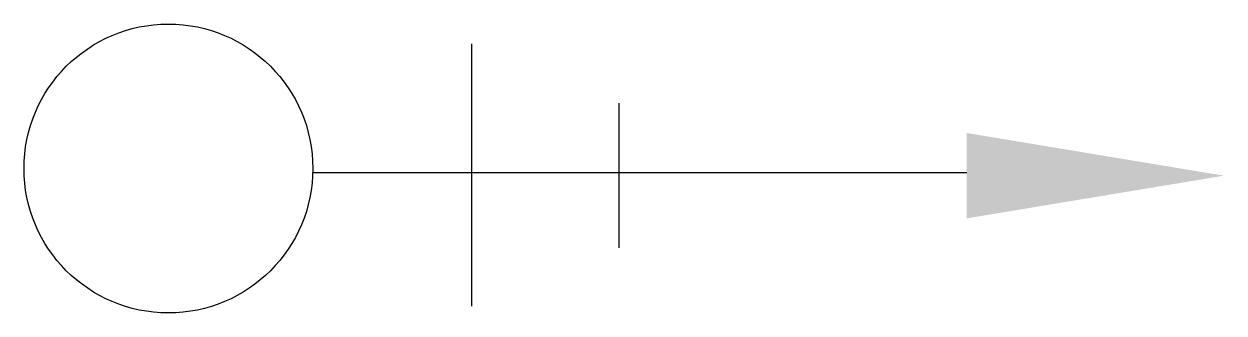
# Model space of a CAD drawing. Extents: x -1.13 to 8.29, y -1.13 to 1.13.
import ezdxf

# ---------------------------------------------------------------- set-up
doc = ezdxf.new("R2010")
doc.units = 0
doc.header["$LTSCALE"] = 0.2

msp = doc.modelspace()

# ---------------------------------------------------------------- linework, layer by layer
for p, q in [((2.3835, -1.0814), (2.3835, 0.9786)), ((3.5385, -0.6214), (3.5385, 0.5136)), ((1.1385, -0.0314), (6.2685, -0.0314))]:
    msp.add_line(p, q)
msp.add_circle((0, 0), 1.134)
msp.add_solid([(6.2685, -0.3914), (6.2685, 0.2786), (8.2885, -0.0564)])

doc.saveas('drawing.dxf')
